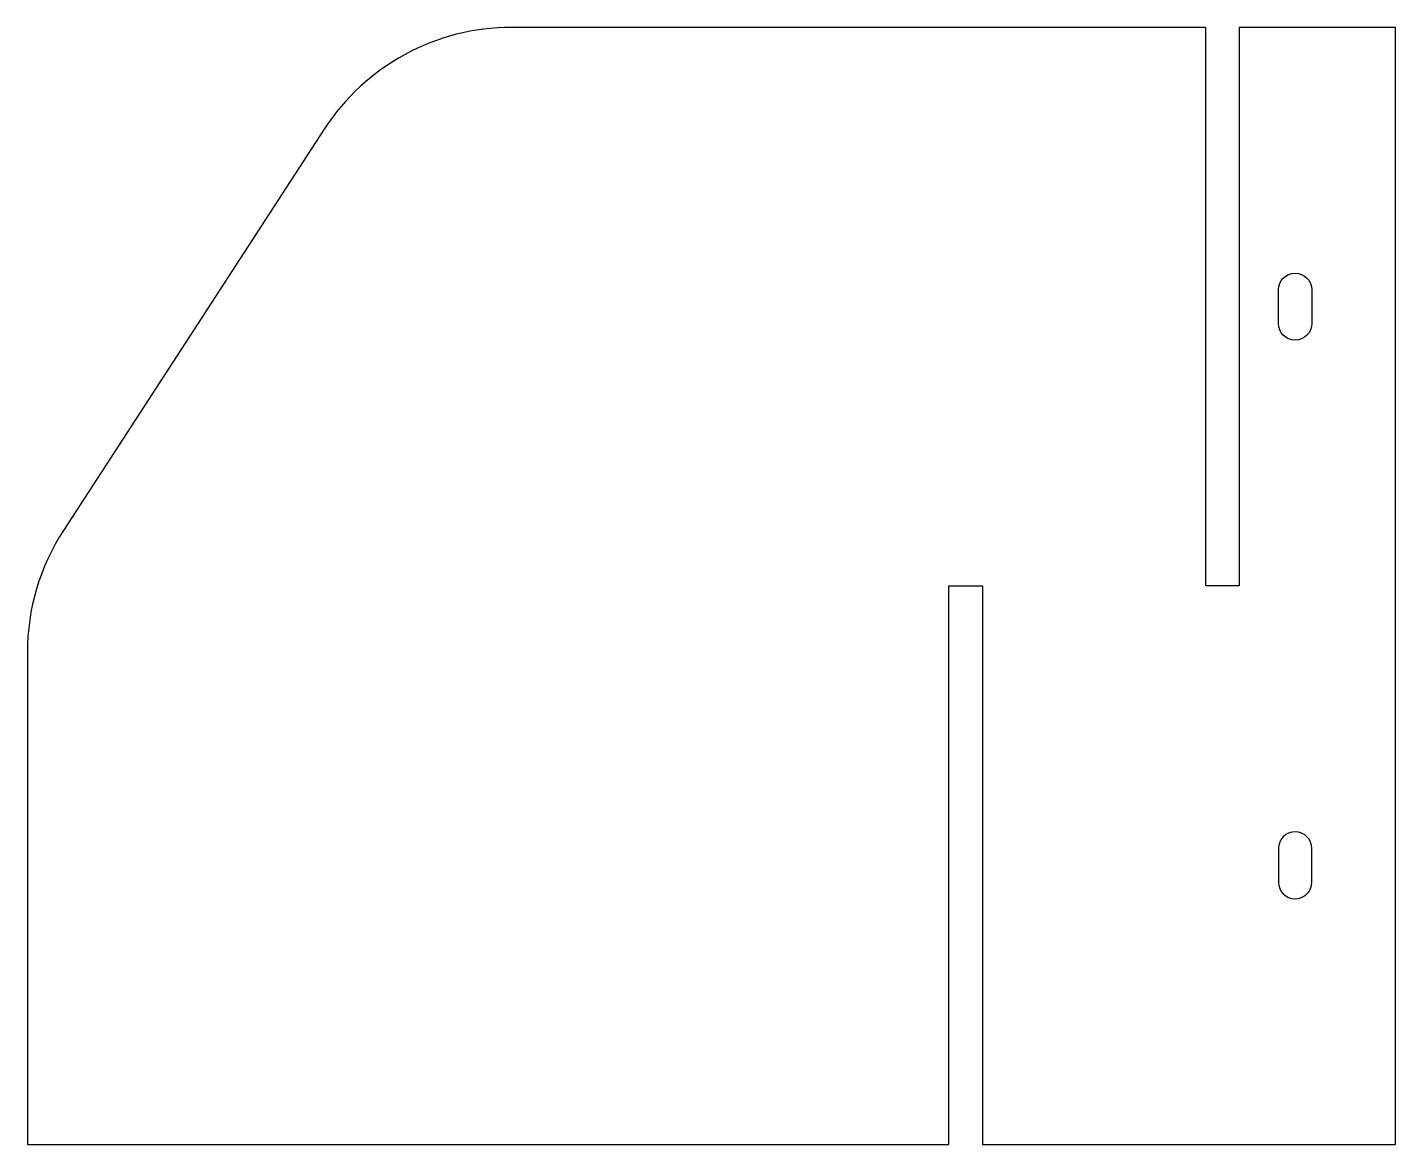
# Model space of a CAD drawing. Header units: millimetres. Extents: x 241 to 486, y 1250 to 1450.
import ezdxf

# ---------------------------------------------------------------- set-up
doc = ezdxf.new("R2010")
doc.units = ezdxf.units.MM
doc.layers.get('0').update_dxf_attribs({"linetype": 'CONTINUOUS'})

msp = doc.modelspace()

# ---------------------------------------------------------------- linework, layer by layer
for points in [[(452, 1449.99), (327.71, 1449.99, 0.253857), (294.17, 1431.79), (247.46, 1359.93, 0.145099), (241, 1338.13), (241, 1249.99), (406, 1249.99), (406, 1349.99), (412, 1349.99), (412, 1249.99), (486, 1249.99), (486, 1449.99), (458, 1449.99), (458, 1349.99), (452, 1349.99)], [(471, 1402.99), (471, 1396.99, -1), (465, 1396.99), (465, 1402.99, -1)], [(471, 1302.99, 1), (465, 1302.99), (465, 1296.99, 1), (471, 1296.99)]]:
    msp.add_lwpolyline(points, format="xyb", close=True)

doc.saveas('drawing.dxf')
